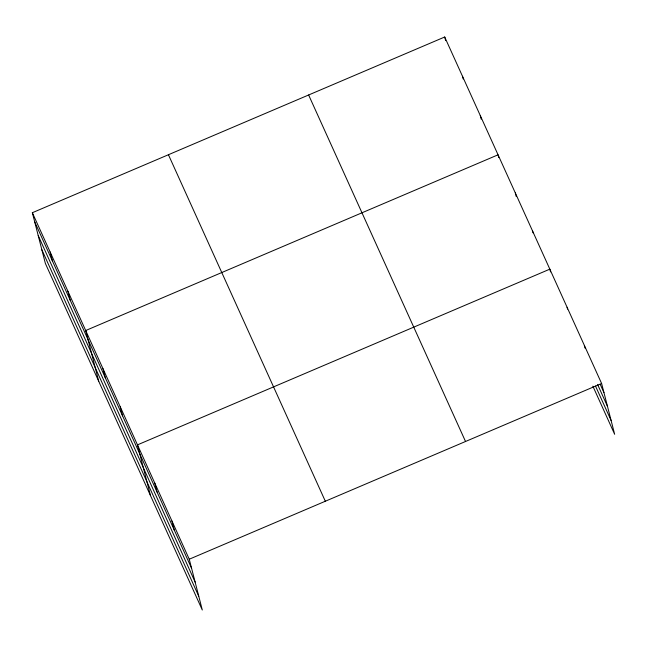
<?xml version="1.0" encoding="UTF-8"?>
<svg xmlns="http://www.w3.org/2000/svg" width="647" height="647" viewBox="0 0 647 647"><rect width="100%" height="100%" fill="white"/><g stroke="black" fill="none" stroke-linecap="round" stroke-linejoin="round"><path stroke-width="0.97" d="M32.35 212.717L189.256 559.218L202.293 610L45.387 263.499L32.35 212.717L444.707 37L601.613 383.501L614.65 434.283L592.87 386.186M189.256 559.218L601.613 383.501M600.246 384.423L603.942 392.592M597.618 384.569L607.476 406.348M595.499 386.041L611.116 420.526M308.627 94.988L465.533 441.489M168.43 154.73L325.328 501.231M34.687 221.808L191.585 568.309M38.213 235.565L195.119 582.065M41.853 249.742L198.758 596.243M584.354 345.385L585.05 348.11M567.096 307.268L567.556 309.088M550.532 271.886L549.837 269.152L137.471 444.877L150.516 495.659M532.578 231.044L533.039 232.855M515.319 192.927L516.249 196.559M498.756 157.536L498.053 154.811L85.695 330.528L98.732 381.309M480.276 115.538L481.206 119.177M462.492 76.273L463.195 78.999M444.707 37L445.646 40.632M171.997 521.102L174.326 530.192M154.73 482.994L157.067 492.076M120.213 406.761L122.55 415.851M102.954 368.644L105.291 377.735M67.911 291.263L70.248 300.345M50.134 251.99L52.464 261.081"/></g></svg>
